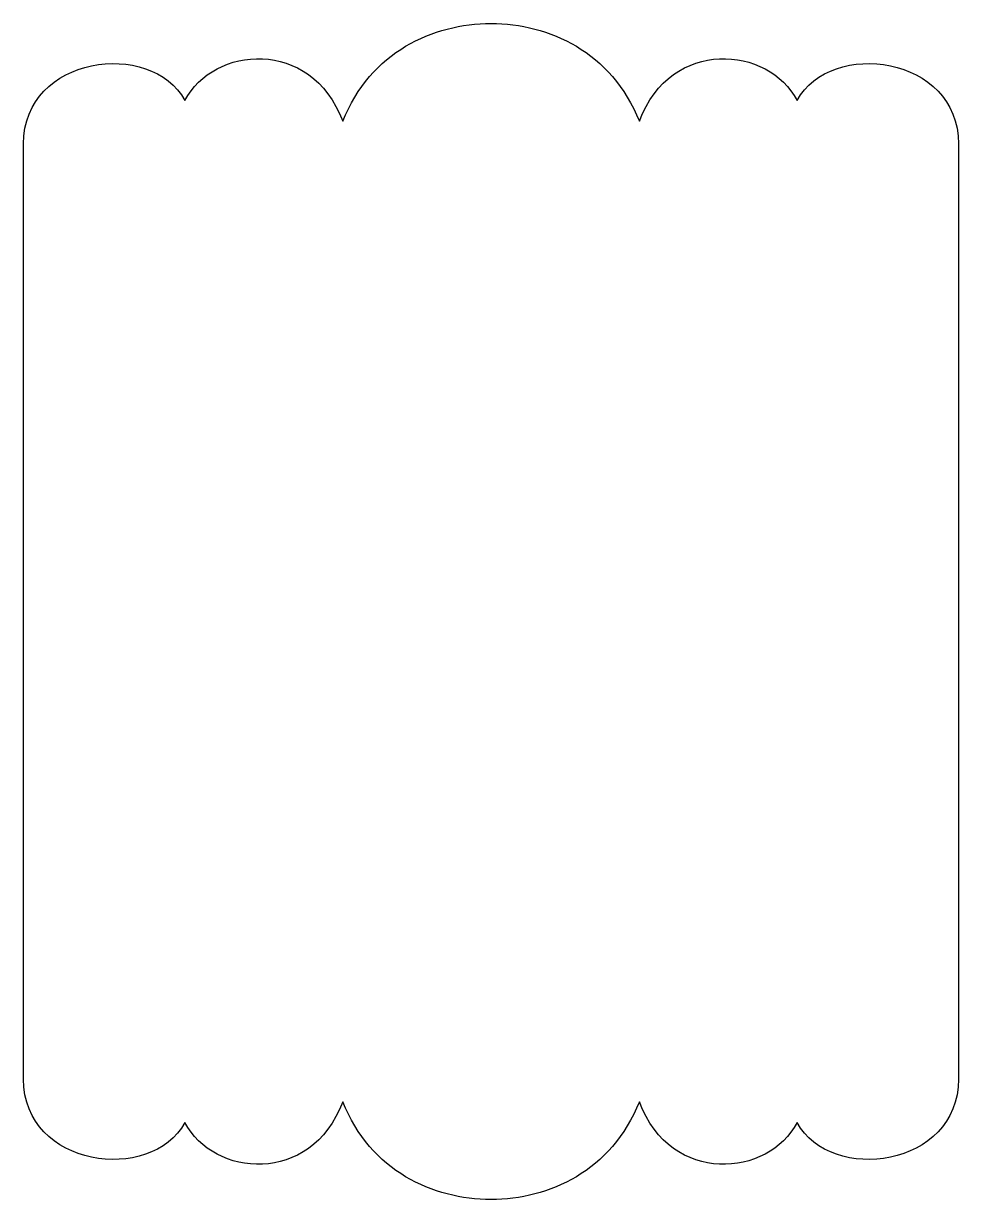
# Model space of a CAD drawing. Header units: centimetres. Extents: x -7.97 to -0.35, y -14.83 to -5.25.
import ezdxf

# ---------------------------------------------------------------- set-up
doc = ezdxf.new("R2010")
doc.units = ezdxf.units.CM
doc.header["$MEASUREMENT"] = 0
doc.layers.add('Layer 1', color=7, linetype='Continuous')

msp = doc.modelspace()

# ---------------------------------------------------------------- linework, layer by layer
at = {"layer": 'Layer 1', "color": 9}
msp.add_open_spline([(-1.66174, -5.87917), (-1.89119, -5.43538), (-2.68697, -5.359), (-2.94695, -6.0476), (-2.94695, -6.0476), (-3.17669, -5.4815), (-3.68146, -5.25181), (-4.15578, -5.25181), (-4.15578, -5.25181), (-4.63005, -5.25181), (-5.13514, -5.48152), (-5.36458, -6.0476), (-5.36458, -6.0476), (-5.6248, -5.359), (-6.42032, -5.43535), (-6.65006, -5.87917), (-6.65006, -5.87917), (-6.92539, -5.3744), (-7.96578, -5.51203), (-7.96578, -6.23117), (-7.96578, -6.23117), (-7.96578, -6.23117), (-7.96578, -13.85091), (-7.96578, -13.85091), (-7.96578, -13.85091), (-7.96578, -14.57005), (-6.92541, -14.70774), (-6.65006, -14.20294), (-6.65006, -14.20294), (-6.42032, -14.6467), (-5.6248, -14.72314), (-5.36458, -14.03448), (-5.36458, -14.03448), (-5.13513, -14.60056), (-4.63004, -14.83027), (-4.15578, -14.83027), (-4.15578, -14.83027), (-3.68146, -14.83027), (-3.17669, -14.60053), (-2.94695, -14.03448), (-2.94695, -14.03448), (-2.68697, -14.72314), (-1.89118, -14.64673), (-1.66174, -14.20294), (-1.66174, -14.20294), (-1.38639, -14.70774), (-0.34599, -14.57005), (-0.34599, -13.85091), (-0.34599, -13.85091), (-0.34599, -13.85091), (-0.34599, -6.23117), (-0.34599, -6.23117), (-0.34599, -6.23117), (-0.346, -5.51204), (-1.38636, -5.3744), (-1.66174, -5.87917)], degree=3, knots=[0, 0, 0, 0, 0.0666667, 0.0666667, 0.0666667, 0.0666667, 0.1333333, 0.1333333, 0.1333333, 0.1333333, 0.2, 0.2, 0.2, 0.2, 0.2666667, 0.2666667, 0.2666667, 0.2666667, 0.3333333, 0.3333333, 0.3333333, 0.3333333, 0.4, 0.4, 0.4, 0.4, 0.4666667, 0.4666667, 0.4666667, 0.4666667, 0.5333333, 0.5333333, 0.5333333, 0.5333333, 0.6, 0.6, 0.6, 0.6, 0.6666667, 0.6666667, 0.6666667, 0.6666667, 0.7333333, 0.7333333, 0.7333333, 0.7333333, 0.8, 0.8, 0.8, 0.8, 0.8666667, 0.8666667, 0.8666667, 0.8666667, 1, 1, 1, 1], dxfattribs=at)

doc.saveas('drawing.dxf')
